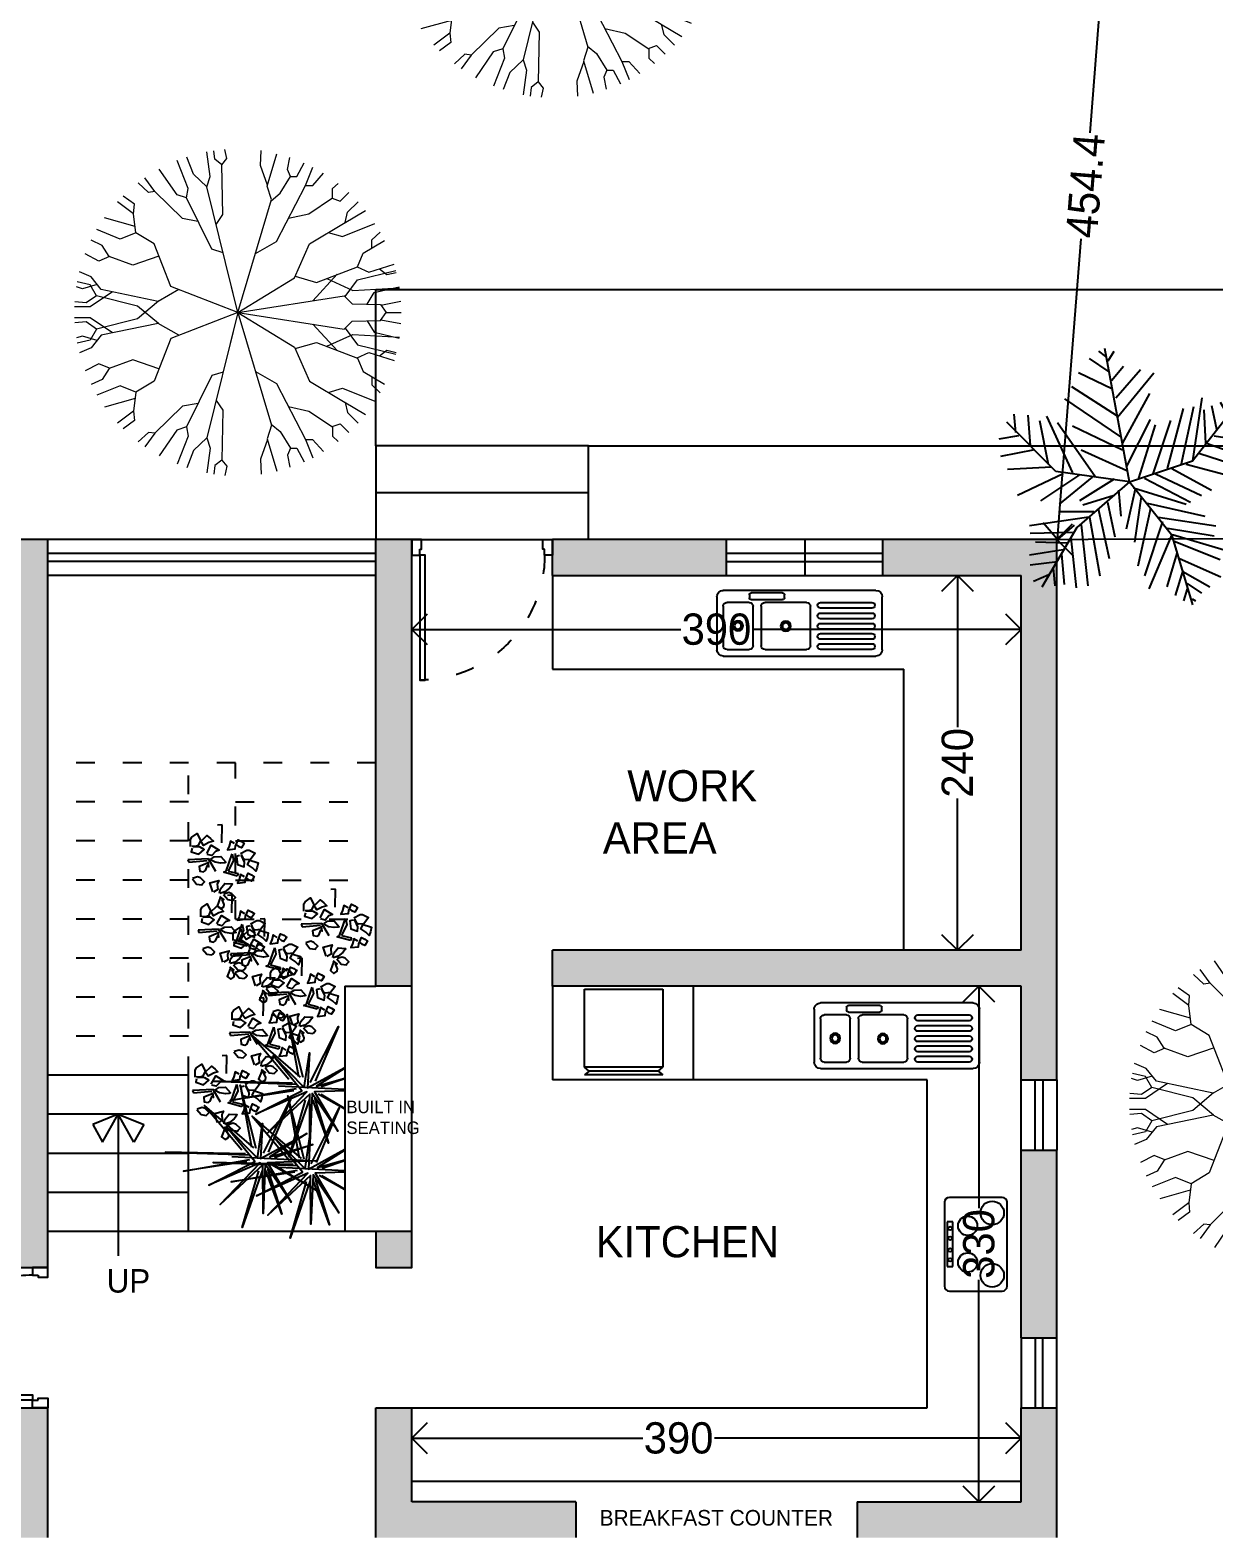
# Model space of a CAD drawing. Header units: inches. Extents: x -706 to 45253, y -3984 to 13819.
# Drawn here: x 21003 to 21761, y 7050 to 8011 of the extents above; entities that cross this region are included whole.
import ezdxf

# ---------------------------------------------------------------- set-up
doc = ezdxf.new("R2010")
doc.units = ezdxf.units.IN
doc.header["$PDMODE"] = 99
doc.header["$PDSIZE"] = 0.2
doc.linetypes.add('ACAD_ISO03W100', pattern=[30, 12, -18])
for name, color, linetype in [('BC-GREYCOLOR @ 1', 8, 'Continuous'), ('BC-Hatch', 8, 'Continuous'), ('BC-JOINARY', 27, 'Continuous'), ('BC-WALLS', 1, 'Continuous'), ('BC-WHITECOLOR', 7, 'Continuous'), ('FUR', 8, 'Continuous'), ('LANDSCAPE', 86, 'Continuous'), ('WALL', 1, 'Continuous')]:
    doc.layers.add(name, color=color, linetype=linetype)
doc.styles.add('ATTR', font='romans.shx', dxfattribs={"width": 0.8, "height": 0.7})
doc.styles.add('BC-1IN100-1', font='FreeSans.ttf', dxfattribs={"height": 20})
doc.styles.add('style2', font='FreeSans.ttf')
doc.dimstyles.new('BC-1IN100-1', dxfattribs={"dimtxt": 20, "dimasz": 20, "dimexe": 0.18, "dimexo": 0.0625, "dimgap": 1, "dimtad": 0, "dimtoh": 1, "dimdec": 1, "dimzin": 12, "dimdsep": 46, "dimtxsty": 'BC-1IN100-1', "dimblk": 'OPEN90', "dimcen": 0.09, "dimse1": 1, "dimse2": 1, "dimclrd": 256, "dimclre": 256, "dimclrt": 7, "dimadec": 0, "dimazin": 0, "dimtfac": 1, "dimtdec": 1, "dimtofl": 0, "dimtmove": 1, "dimatfit": 3, "dimldrblk": 'OPEN90', "dimfxl": 0, "dimtolj": 1, "dimtzin": 0, "dimlwd": -1, "dimarcsym": 0})

# ---------------------------------------------------------------- blocks, each defined once
blk = doc.blocks.new('PALM')
for p, q in [((-8.737, 47.138), (-17.069, 52.711)), ((-10.186, 53.64), (-13.084, 55.962)), ((0, 0), (-10.5, 57)), ((-9.099, 51.782), (-6.563, 55.962)), ((-7.288, 39.707), (-21.778, 46.673)), ((-7.65, 43.423), (-2.578, 49.46)), ((-5.839, 35.992), (4.667, 48.067)), ((-5.114, 27.632), (10.463, 46.673)), ((-5.114, 28.097), (-24.676, 40.636)), ((-3.665, 19.273), (-27.574, 35.527)), ((-2.941, 16.486), (8.652, 37.85)), ((22.055, 7.198), (27.489, 32.277)), ((27, 9), (48, 36)), ((27.127, 9.056), (31.112, 35.992)), ((35.096, 32.741), (37.27, 22.524)), ((38.719, 34.134), (41.979, 28.561)), ((44.153, 36.456), (45.239, 32.741)), ((-48.585, 21.131), (-49.309, 29.026)), ((-43.513, 28.561), (-42.427, 15.558)), ((-38.442, 26.239), (-34.819, 7.663)), ((-35.544, 28.097), (-24.314, 3.947)), ((-1.129, 6.734), (9.014, 26.704)), ((10.101, 3.483), (17.708, 26.239)), ((16.259, 5.805), (23.142, 31.348)), ((31.836, 30.883), (32.561, 16.486)), ((40.53, 25.775), (48.862, 24.846)), ((43.791, 29.954), (51.036, 30.883)), ((-47.498, 19.737), (-55.83, 18.344)), ((-31.5, 4.5), (-52.5, 25.5)), ((-14.533, 2.09), (-30.834, 25.31)), ((-24.314, 23.917), (-2.941, 13.7)), ((3.942, 1.625), (11.187, 24.381)), ((36.183, 19.737), (48.137, 17.88)), ((-40.615, 13.7), (-55.105, 10.913)), ((-20.691, 13.7), (-1.129, 4.876)), ((33.285, 16.486), (48.862, 10.913)), ((0, 0), (27, 9)), ((24.229, 7.663), (46.688, 1.625)), ((29.662, 12.307), (48.137, 6.269)), ((-33.37, 6.269), (-52.207, 5.34)), ((-28.299, 3.483), (-47.86, -5.805)), ((-21.416, 3.018), (-38.079, -8.128)), ((0, 0), (-31.5, 4.5)), ((-15.982, 2.09), (-30.11, -9.521)), ((0, 0), (-22.5, -19.5)), ((-6.563, 1.161), (-21.416, -8.128)), ((0, 0), (18, -22.5)), ((6.478, 1.625), (26.04, -8.592)), ((11.187, 3.483), (30.749, -5.805)), ((18.07, 5.805), (35.096, -3.483)), ((-6.563, -5.805), (-19.967, -9.985)), ((-4.752, -3.483), (-3.665, -14.629)), ((2.493, -3.019), (-1.491, -20.202)), ((1.769, -2.555), (24.229, -9.521)), ((5.029, -6.27), (2.131, -25.775)), ((-15.257, -12.772), (-30.11, -12.772)), ((-13.446, -11.378), (-8.737, -32.741)), ((-9.461, -8.592), (-6.201, -23.453)), ((9.014, -11.378), (3.58, -35.992)), ((7.565, -9.056), (32.198, -14.629)), ((-17.431, -15.094), (-42.789, -18.809)), ((-20.691, -18.345), (-17.793, -44.352)), ((-17.069, -15.094), (-12.721, -40.172)), ((14.085, -16.951), (6.478, -40.172)), ((12.274, -15.094), (36.907, -18.809)), ((-24.314, -21.596), (-42.427, -22.06)), ((-22.5, -19.5), (-37.5, -45)), ((-25.038, -23.918), (-22.865, -45.281)), ((18.07, -22.524), (8.289, -45.745)), ((16.259, -19.738), (36.183, -22.989)), ((18, -22.5), (27, -52.5)), ((18.433, -22.524), (40.53, -29.026)), ((19.157, -25.311), (38.719, -33.206)), ((-28.299, -29.026), (-42.789, -31.348)), ((-26.849, -26.24), (-40.253, -25.775)), ((-29.023, -30.884), (-27.936, -43.887)), ((20.244, -30.419), (15.897, -44.816)), ((-30.834, -34.135), (-42.427, -35.528)), ((-32.646, -36.921), (-31.921, -44.352)), ((22.78, -37.85), (19.519, -48.532)), ((21.331, -32.741), (39.081, -40.636)), ((22.78, -38.314), (34.372, -44.816)), ((-34.457, -39.708), (-40.978, -42.494)), ((24.591, -43.423), (30.749, -47.603)), ((24.591, -45.745), (23.142, -50.854)), ((26.764, -49.925), (28.213, -50.854))]:
    blk.add_line(p, q)
at = {"style": 'ATTR', "width": 0.8, "flags": 9}
blk.add_attdef('ESTCODE', (0, 0), '', height=0.7, dxfattribs=at)
blk = doc.blocks.new('A$C1966232F')
at = {"layer": 'LANDSCAPE', "xscale": 0.8, "yscale": 0.8, "zscale": 0.8}
blk.add_blockref('PALM', (44.66, 42), dxfattribs=at)
blk = doc.blocks.new('COCONUT_TREE')
at = {"xscale": 0.1560000000000001, "yscale": 0.156, "zscale": 0.1560000000000001, "rotation": 6.926260669370794}
blk.add_blockref('A$C1966232F', (-6.038, -7.298), dxfattribs=at)
blk = doc.blocks.new('BC-TREE-1')
at = {"color": 56, "linetype": 'Continuous', "lineweight": 20}
for p, q in [((-0.3457, 0.9125), (-0.3879, 0.9718)), ((-0.2679, 0.8459), (-0.33, 0.9929)), ((-0.143, 0.8647), (-0.1712, 1.0322)), ((-0.1549, 0.9357), (-0.1124, 0.9778)), ((-0.103, 0.7879), (-0.1296, 1.0383)), ((-0.1124, 0.9778), (-0.1181, 1.0397)), ((-0.0413, 0.749), (-0.018, 1.0462)), ((-0.0086, 0.8822), (-0.0244, 1.0461)), ((0.0759, 0.9142), (0.069, 1.0441)), ((0.1267, 0.9404), (0.1398, 1.037)), ((0.1274, 0.9403), (0.1404, 1.0369)), ((0.1694, 0.9016), (0.2105, 1.0249)), ((0.2386, 0.7112), (0.2949, 1.0039)), ((0.2424, 0.8483), (0.3011, 1.0021)), ((0.3084, 0.7324), (0.4005, 0.9667)), ((0.3679, 0.9129), (0.3898, 0.971)), ((-0.4761, 0.7508), (-0.5382, 0.8973)), ((-0.3907, 0.73), (-0.4463, 0.9464)), ((-0.2935, 0.9065), (-0.3457, 0.9125)), ((0.058, 0.8273), (-0.0086, 0.8822)), ((0.0426, 0.7326), (0.0719, 0.9121)), ((0.0719, 0.9121), (0.1267, 0.9404)), ((0.1727, 0.8985), (0.1274, 0.9403)), ((0.1534, 0.7176), (0.1727, 0.8985)), ((0.3673, 0.7957), (0.439, 0.9498)), ((0.3977, 0.861), (0.3679, 0.9129)), ((0.4828, 0.7445), (0.5816, 0.8698)), ((-0.1225, 0.5256), (-0.1875, 0.7994)), ((-0.1867, 0.7958), (-0.143, 0.8647)), ((-0.0086, 0.6936), (-0.103, 0.7879)), ((0.1636, 0.813), (0.2424, 0.8483)), ((0.3912, 0.7178), (0.3673, 0.7957)), ((0.5236, 0.7961), (0.5754, 0.788)), ((0.5704, 0.6001), (0.6815, 0.794)), ((0.5754, 0.788), (0.6319, 0.834)), ((-0.1388, 0.594), (-0.0413, 0.749)), ((-0.0143, 0.6893), (0.0426, 0.7326)), ((0, 0), (-0.0143, 0.6893)), ((0.1967, 0.6608), (0.1534, 0.7176)), ((0.1924, 0.6665), (0.3084, 0.7324)), ((0.2914, 0.5359), (0.2386, 0.7112)), ((0.2576, 0.4742), (0.3929, 0.7209)), ((0.3929, 0.7209), (0.4828, 0.7445)), ((0.6583, 0.5975), (0.757, 0.7223)), ((-0.0101, 0.4866), (-0.1563, 0.6639)), ((0, 0), (0.1967, 0.6608)), ((0.1389, 0.4665), (0.3268, 0.5986)), ((0.4969, 0.396), (0.6626, 0.603)), ((0.5847, 0.5056), (0.5704, 0.6001)), ((0.6626, 0.603), (0.7298, 0.6092)), ((0.7298, 0.6092), (0.8054, 0.668)), ((0.7938, 0.5547), (0.8562, 0.6015)), ((-0.1806, 0.3951), (-0.1225, 0.5256)), ((0.6866, 0.3653), (0.8071, 0.5019)), ((0.8052, 0.4998), (0.7938, 0.5547)), ((0.8071, 0.5019), (0.8672, 0.4938)), ((0.8672, 0.4938), (0.9044, 0.5262)), ((0.279, 0.333), (0.2576, 0.4742)), ((0.2687, 0.33), (0.4969, 0.396)), ((0.8703, 0.3659), (0.9566, 0.424)), ((0, 0), (0.2687, 0.33)), ((0.4836, 0.1838), (0.8642, 0.3209)), ((0.641, 0.2405), (0.6866, 0.3653)), ((0.8642, 0.3209), (0.8703, 0.3659)), ((0.8642, 0.3209), (0.9858, 0.3506)), ((0.9119, 0.2584), (1.0048, 0.2919)), ((0.7925, 0.1675), (0.9065, 0.2184)), ((0.9065, 0.2184), (0.9119, 0.2584)), ((0.9065, 0.2184), (0.9489, 0.1922)), ((0.9489, 0.1922), (1.0275, 0.1974)), ((0, 0), (0.7446, 0.1179)), ((0.3892, 0.0616), (0.4836, 0.1838)), ((0.7373, 0.1167), (0.7925, 0.1675)), ((0.7446, 0.1179), (0.8266, 0.0776)), ((0.8266, 0.0776), (1.0403, 0.1119)), ((0, 0), (0.7697, -0.3034)), ((0.8326, 0.0786), (0.9509, 0.0187)), ((0.9509, 0.0187), (1.0463, 0.0087)), ((0.6079, -0.1796), (0.9228, -0.2272)), ((0.9228, -0.2272), (0.9669, -0.2026)), ((0.9228, -0.2272), (0.9518, -0.277)), ((0.9518, -0.277), (1.0053, -0.29)), ((0.9669, -0.2026), (1.0227, -0.2213)), ((0.7697, -0.3034), (0.8375, -0.2922)), ((0.7697, -0.3034), (0.8384, -0.3993)), ((0.8375, -0.2922), (0.9914, -0.3346)), ((0.8384, -0.3993), (0.9413, -0.4568))]:
    blk.add_line(p, q, dxfattribs=at)
at = {"color": 68, "linetype": 'Continuous', "lineweight": 20}
for p, q in [((-0.6182, 0.7454), (-0.6659, 0.8071)), ((-0.542, 0.781), (-0.5992, 0.8578)), ((-0.4789, 0.7572), (-0.542, 0.781)), ((-0.1875, 0.7994), (-0.2679, 0.8459)), ((-0.7051, 0.7062), (-0.7324, 0.7473)), ((-0.645, 0.6981), (-0.7051, 0.7062)), ((-0.5651, 0.5344), (-0.645, 0.6981)), ((-0.6437, 0.6956), (-0.6182, 0.7454)), ((-0.374, 0.5137), (-0.4789, 0.7572)), ((-0.4295, 0.6426), (-0.3907, 0.73)), ((-0.7481, 0.5387), (-0.8574, 0.5997)), ((-0.742, 0.5838), (-0.8097, 0.6627)), ((-0.7481, 0.5387), (-0.742, 0.5838)), ((-0.8106, 0.4911), (-0.8913, 0.548)), ((-0.8161, 0.4511), (-0.8106, 0.4911)), ((-0.4175, 0.3055), (-0.7481, 0.5387)), ((-0.5542, 0.402), (-0.5651, 0.5344)), ((-0.1715, 0.3895), (-0.374, 0.5137)), ((-0.8638, 0.4372), (-0.9383, 0.463)), ((-0.8161, 0.4511), (-0.8638, 0.4372)), ((-0.7196, 0.3718), (-0.8161, 0.4511)), ((0, 0), (-0.1715, 0.3895)), ((-0.7763, 0.2942), (-0.9734, 0.3839)), ((-0.7819, 0.2967), (-0.9119, 0.2704)), ((-0.6866, 0.3112), (-0.7763, 0.2942)), ((-0.6799, 0.3082), (-0.7196, 0.3718)), ((0, 0), (-0.6866, 0.3112)), ((-0.3589, 0.1627), (-0.4175, 0.3055)), ((-0.9119, 0.2704), (-1.0065, 0.286)), ((-0.986, 0.0612), (-1.0447, 0.058)), ((-0.95, 0.0258), (-0.9912, -0.0145)), ((-0.95, 0.0258), (-0.986, 0.0612)), ((-0.6338, -0.0118), (-0.95, 0.0258)), ((0, 0), (-0.8226, -0.0882)), ((0, 0), (-0.2496, -0.0273)), ((0, 0), (-0.2226, -0.4038)), ((0, 0), (0.2335, -0.0925)), ((0, 0), (0.1074, -0.4483)), ((-0.9912, -0.0145), (-1.0463, -0.0128)), ((-0.885, -0.0594), (-1.0446, -0.0595)), ((-0.8226, -0.0882), (-0.9143, -0.1625)), ((-0.8226, -0.0882), (-0.885, -0.0594)), ((-0.5764, -0.0618), (-0.6338, -0.0118)), ((-0.3911, -0.042), (-0.4228, -0.1117)), ((-0.9143, -0.1625), (-1.0288, -0.1907)), ((-0.4228, -0.1117), (-0.7701, -0.2279)), ((-0.6114, -0.1748), (-0.6432, -0.2705)), ((0.3659, -0.1442), (0.378, -0.2199)), ((0.5394, -0.2126), (0.6079, -0.1796)), ((-0.8288, -0.2097), (-1.0149, -0.2545)), ((-0.7982, -0.2852), (-0.9767, -0.3754)), ((-0.6432, -0.2705), (-0.8372, -0.4226)), ((-0.7701, -0.2279), (-0.8288, -0.2097)), ((-0.7701, -0.2279), (-0.7982, -0.2852)), ((0.378, -0.2199), (0.682, -0.424)), ((-0.1954, -0.3545), (-0.1382, -0.4967)), ((0.5431, -0.3307), (0.5484, -0.4315)), ((-0.8372, -0.4226), (-0.9327, -0.4741)), ((-0.8376, -0.4634), (-0.9073, -0.5211)), ((-0.8372, -0.4226), (-0.8376, -0.4634)), ((-0.5073, -0.4723), (-0.5929, -0.5779)), ((-0.2226, -0.4038), (-0.5073, -0.4723)), ((-0.4251, -0.4525), (-0.3903, -0.6257)), ((0.0943, -0.3937), (0.0014, -0.5156)), ((0.1074, -0.4483), (0.3637, -0.59)), ((0.5484, -0.4315), (0.695, -0.6296)), ((0.682, -0.424), (0.7435, -0.4221)), ((0.682, -0.424), (0.6939, -0.4868)), ((0.7435, -0.4221), (0.911, -0.5147)), ((-0.7746, -0.5636), (-0.8365, -0.6286)), ((-0.7152, -0.5767), (-0.8054, -0.668)), ((-0.7152, -0.5767), (-0.7746, -0.5636)), ((-0.5929, -0.5779), (-0.7152, -0.5767)), ((-0.1382, -0.4967), (-0.262, -0.8469)), ((-0.1391, -0.4944), (-0.0456, -0.6417)), ((0.003, -0.5136), (-0.1263, -0.6308)), ((0.0014, -0.5156), (0.0279, -0.8861)), ((0.2897, -0.5491), (0.2102, -0.7068)), ((0.6939, -0.4868), (0.8421, -0.6211)), ((-0.6337, -0.5775), (-0.7144, -0.7645)), ((-0.5929, -0.5779), (-0.5664, -0.6835)), ((-0.3903, -0.6257), (-0.4656, -0.7684)), ((-0.1263, -0.6308), (-0.2266, -0.8823)), ((-0.0456, -0.6417), (-0.0156, -0.9108)), ((0.3637, -0.59), (0.4183, -0.7146)), ((0.695, -0.6296), (0.6846, -0.669)), ((0.6846, -0.669), (0.7365, -0.7432)), ((0.695, -0.6296), (0.7735, -0.7047)), ((-0.5664, -0.6835), (-0.6459, -0.8232)), ((-0.4656, -0.7684), (-0.5419, -0.804)), ((-0.4642, -0.7658), (-0.4444, -0.8375)), ((0.2102, -0.7068), (0.245, -0.8644)), ((0.4183, -0.7146), (0.3647, -0.8093)), ((0.4183, -0.7146), (0.5365, -0.7458)), ((0.4577, -0.725), (0.4859, -0.9267)), ((0.5365, -0.7458), (0.5973, -0.7489)), ((0.5365, -0.7458), (0.5993, -0.8577)), ((0.5973, -0.7489), (0.6397, -0.828)), ((-0.5419, -0.804), (-0.5832, -0.8687)), ((-0.4444, -0.8375), (-0.5018, -0.9181)), ((-0.262, -0.8469), (-0.351, -0.9011)), ((-0.2376, -0.7777), (-0.1613, -0.9319)), ((0.0227, -0.8129), (-0.0918, -0.9412)), ((0.2444, -0.8615), (0.2062, -0.9254)), ((0.245, -0.8644), (0.3091, -0.919)), ((0.3647, -0.8093), (0.4043, -0.9651)), ((-0.351, -0.9011), (-0.3929, -0.9698)), ((-0.3022, -0.9128), (-0.3324, -0.9921)), ((-0.2266, -0.8823), (-0.3022, -0.9128)), ((-0.2984, -0.8691), (-0.2833, -0.9663)), ((-0.2266, -0.8823), (-0.1903, -0.9534)), ((-0.1903, -0.9534), (-0.2061, -1.0258)), ((-0.1613, -0.9319), (-0.1754, -1.0315)), ((-0.0918, -0.9412), (-0.1046, -1.0411)), ((-0.0156, -0.9108), (-0.0695, -0.9697)), ((-0.0156, -0.9108), (0.0491, -0.9603)), ((0.0571, -0.9171), (0.0167, -1.0069)), ((0.0279, -0.8861), (0.0992, -0.962)), ((0.0491, -0.9603), (0.0572, -1.0448)), ((0.2062, -0.9254), (0.2402, -1.0184)), ((0.3091, -0.919), (0.3318, -0.9923)), ((-0.2833, -0.9663), (-0.3003, -1.0023)), ((-0.0695, -0.9697), (-0.0735, -1.0438)), ((0.0167, -1.0069), (0.0236, -1.0461)), ((0.0992, -0.962), (0.1215, -1.0393))]:
    blk.add_line(p, q, dxfattribs=at)
blk = doc.blocks.new('GOBIND DOOR 7')
at = {"layer": 'BC-Hatch', "linetype": 'ACAD_ISO03W100'}
blk.add_arc((33263.53, 16175.5), 80, 0, 90, dxfattribs=at)
at = {"layer": 'BC-JOINARY'}
blk.add_lwpolyline([(33263.53, 16175.5), (33263.53, 16255.5), (33267.03, 16255.5), (33267.03, 16175.5)], close=True, dxfattribs=at)
for points in [[(33263.53, 16171.7), (33264.78, 16171.7), (33264.78, 16165.5), (33258.53, 16165.5), (33258.53, 16175.5), (33263.53, 16175.5), (33263.53, 16171.7)], [(33343.53, 16171.7), (33342.28, 16171.7), (33342.28, 16165.5), (33348.53, 16165.5), (33348.53, 16175.5), (33343.53, 16175.5), (33343.53, 16171.7)]]:
    blk.add_lwpolyline(points, dxfattribs=at)
blk = doc.blocks.new('_Open90')
at = {"color": 0, "linetype": 'ByBlock', "lineweight": -2}
for p, q in [((-0.5, 0.5), (0, 0)), ((0, 0), (-1, 0)), ((0, 0), (-0.5, -0.5))]:
    blk.add_line(p, q, dxfattribs=at)
blk = doc.blocks.new('*D515')
at = {"layer": 'BC-Hatch'}
for p, q in [((960.02, 1934.71), (1087.88, 1934.71)), ((1310.02, 1934.71), (1133.7, 1934.71))]:
    blk.add_line(p, q, dxfattribs=at)
at = {"layer": 'Defpoints', "color": 0}
for p in [(1330.02, 1934.71), (940.02, 1894), (1330.02, 1894)]:
    blk.add_point(p, dxfattribs=at)
at = {"layer": 'BC-Hatch', "xscale": 20, "yscale": 20, "zscale": 20, "rotation": 180}
blk.add_blockref('_Open90', (940.02, 1934.71), dxfattribs=at)
at = {"layer": 'BC-Hatch', "xscale": 20, "yscale": 20, "zscale": 20}
blk.add_blockref('_Open90', (1330.02, 1934.71), dxfattribs=at)
at = {"layer": 'BC-Hatch', "color": 7, "insert": (1110.79, 1934.71), "char_height": 20, "attachment_point": 5, "style": 'BC-1IN100-1'}
blk.add_mtext('\\A1;390', dxfattribs=at)
blk = doc.blocks.new('*D516')
at = {"layer": 'BC-Hatch'}
for p, q in [((1303.09, 2204), (1303.09, 2081.91)), ((1303.09, 1914), (1303.09, 2036.09))]:
    blk.add_line(p, q, dxfattribs=at)
at = {"layer": 'Defpoints', "color": 0}
for p in [(1303.09, 2224), (1330.02, 2224), (1330.02, 1894)]:
    blk.add_point(p, dxfattribs=at)
at = {"layer": 'BC-Hatch', "xscale": 20, "yscale": 20, "zscale": 20}
for p, rotation in [((1303.09, 2224), 90), ((1303.09, 1894), 270)]:
    blk.add_blockref('_Open90', p, dxfattribs=dict(at, rotation=rotation))
at = {"layer": 'BC-Hatch', "color": 7, "insert": (1303.09, 2059), "char_height": 20, "attachment_point": 5, "rotation": 90, "style": 'BC-1IN100-1'}
blk.add_mtext('\\A1;330', dxfattribs=at)
blk = doc.blocks.new('TREE 2 MNS')
at = {"color": 66}
for points in [[(-15874.2, 11967.2), (-15930.3, 12079.4), (-15883.7, 11969.6)], [(-15859.8, 11976.8), (-15827.5, 12103.3), (-15850.3, 11979.2)], [(-15854.6, 11978), (-15756.1, 12062.9), (-15830.9, 11974.1)], [(-15838.3, 11966), (-15678.2, 11969.6), (-15845.5, 11963.7)], [(-15894.8, 11944), (-15983.1, 11891.4), (-15889.9, 11944)], [(-15841.1, 11950.5), (-15713.9, 11931.4), (-15846.6, 11954.9)]]:
    blk.add_lwpolyline(points, dxfattribs=at)
at = {"color": 86}
for points in [[(-15810.5, 11960.7), (-15979.4, 11951.9), (-15882.2, 11948.3), (-15929.4, 11869.5), (-15877.8, 11945.1), (-15873.5, 11846.5), (-15872.9, 11944), (-15787.4, 11864.6), (-15867.4, 11948.3), (-15764.9, 11903.4), (-15857, 11950.5), (-15799.5, 12020.6), (-15862, 11957.1), (-15872.4, 12026.6), (-15868.5, 11956.6), (-15960.6, 12006.9), (-15886.6, 11959.8), (-15973.2, 11984.5), (-15895.9, 11958.2)], [(-15882.2, 11936.3), (-15910.7, 11845.4), (-15878.9, 11932.5)], [(-15872.4, 11934.1), (-15831.8, 11818.6), (-15864.7, 11931.9)]]:
    blk.add_lwpolyline(points, dxfattribs=at)
blk = doc.blocks.new('A$C18291425')
at = {"color": 66}
for p, q in [((43.8, 107.8), (37.9, 107.3)), ((49.1, 48.6), (56.6, 70.5)), ((58.2, 62.5), (51.3, 48.6)), ((56.6, 70.5), (58.2, 62.5)), ((45.4, 47), (49.1, 48.6)), ((63, 42.2), (45.4, 47)), ((51.3, 48.6), (64.1, 45.4)), ((64.1, 45.4), (63, 42.2))]:
    blk.add_line(p, q, dxfattribs=at)
at = {"color": 86}
for p, q in [((43.3, 84.9), (43.8, 107.8)), ((26.2, 64.1), (0, 63)), ((0, 63), (1.1, 59.8)), ((1.1, 59.8), (24.6, 61.9)), ((24.6, 61.9), (24.6, 61.9)), ((35.8, 48.1), (26.2, 64.1))]:
    blk.add_line(p, q, dxfattribs=at)
for points in [[(3.4, 79.9), (3.4, 89), (4.9, 91.8), (11.8, 96.6), (16, 87.7), (13.2, 81.3), (10.1, 80), (4.8, 80.3)], [(15.5, 85.5), (24.3, 94.1), (29, 90.4), (32.5, 86.7), (26.7, 85), (19.9, 81.3), (17.6, 85), (16, 86.5)], [(59.8, 83.8), (54.5, 87), (52.9, 80.6), (50.7, 75.8), (60.4, 76.9), (60.9, 80.6), (64.1, 88.6), (68.4, 86.5), (70.5, 84.9), (72.1, 84.3), (68.4, 78.5), (65.7, 79.5), (62, 82.7)], [(26.2, 59.3), (14.4, 54.5), (15, 48.6), (19.8, 47.5), (22.4, 49.1), (25.1, 55.5), (26.7, 53.9), (26.2, 57.7), (25.6, 60.3)], [(67.3, 71), (75.3, 75.3), (78.5, 75.3), (86, 71.5), (80.1, 63.5), (73.2, 63), (70.5, 65.1), (68.4, 69.9)], [(78, 63), (89.7, 59.3), (88.7, 53.4), (87.1, 48.6), (82.8, 52.9), (76.4, 57.1), (78.5, 60.9), (79.1, 63)], [(72.6, 41.1), (67.3, 44.3), (65.7, 37.9), (63.6, 33.1), (73.2, 34.2), (73.7, 37.9), (76.9, 45.9), (81.2, 43.8), (83.3, 42.2), (84.9, 41.7), (81.2, 35.8), (78.5, 36.9), (74.8, 40.1)], [(41.8, 15.5), (37.2, 3.7), (41.8, 0), (45.9, 2.8), (46.5, 5.8), (43.7, 12.1), (46, 12.2), (42.9, 14.4), (40.6, 15.8)]]:
    blk.add_lwpolyline(points, dxfattribs=at)
at = {"color": 66}
for points in [[(5.2, 77.7), (4.2, 73.4), (13.9, 70.1), (20.7, 76.1), (15.8, 79.3), (6.3, 79.6)], [(24, 71), (29.9, 81.7), (40.1, 75.3), (35.3, 73.7), (30.4, 68.3), (24.6, 69.9)], [(28.8, 63.5), (33.7, 66.7), (42.2, 67.3), (48.6, 59.8), (47, 59.3), (42.2, 58.7), (34.7, 59.8), (28.8, 63)], [(66.2, 68.3), (62, 67.3), (63.6, 57.1), (72.1, 53.9), (72.6, 59.8), (68.4, 68.3)], [(5.7, 38.7), (11.1, 32), (17.6, 31.1), (18.7, 32.2), (21.2, 34.9), (16.2, 39.7), (12.4, 41.1), (6, 39.1)], [(31.8, 22), (28.1, 33.6), (39.7, 36.6), (37.6, 32), (38.1, 24.8), (32.9, 21.7)], [(40.5, 20.4), (41.5, 26), (47, 32.6), (56.8, 32.1), (56.1, 30.6), (53.2, 26.7), (47.3, 22), (40.9, 20)], [(45.5, 18.6), (50.9, 12), (57.4, 11), (58.5, 12.2), (61, 14.9), (56, 19.6), (52.2, 21), (45.8, 19)]]:
    blk.add_lwpolyline(points, dxfattribs=at)
blk = doc.blocks.new('*D532')
at = {"layer": 'BC-Hatch'}
for p, q in [((1289.34, 2467), (1289.34, 2389.88)), ((1289.34, 2267), (1289.34, 2344.12))]:
    blk.add_line(p, q, dxfattribs=at)
at = {"layer": 'Defpoints', "color": 0}
for p in [(1289.34, 2487), (1330.02, 2487), (1330.02, 2247)]:
    blk.add_point(p, dxfattribs=at)
at = {"layer": 'BC-Hatch', "xscale": 20, "yscale": 20, "zscale": 20}
for p, rotation in [((1289.34, 2487), 90), ((1289.34, 2247), 270)]:
    blk.add_blockref('_Open90', p, dxfattribs=dict(at, rotation=rotation))
at = {"layer": 'BC-Hatch', "color": 7, "insert": (1289.34, 2367), "char_height": 20, "attachment_point": 5, "rotation": 90, "style": 'BC-1IN100-1'}
blk.add_mtext('\\A1;240', dxfattribs=at)
blk = doc.blocks.new('*D533')
at = {"layer": 'BC-Hatch'}
for p, q in [((960.02, 2452.47), (1112.11, 2452.47)), ((1310.02, 2452.47), (1157.93, 2452.47))]:
    blk.add_line(p, q, dxfattribs=at)
at = {"layer": 'Defpoints', "color": 0}
for p in [(1330.02, 2487), (940.02, 2452.47), (940.02, 2382)]:
    blk.add_point(p, dxfattribs=at)
at = {"layer": 'BC-Hatch', "xscale": 20, "yscale": 20, "zscale": 20, "rotation": 180}
blk.add_blockref('_Open90', (940.02, 2452.47), dxfattribs=at)
at = {"layer": 'BC-Hatch', "xscale": 20, "yscale": 20, "zscale": 20}
blk.add_blockref('_Open90', (1330.02, 2452.47), dxfattribs=at)
at = {"layer": 'BC-Hatch', "color": 7, "insert": (1135.02, 2452.47), "char_height": 20, "attachment_point": 5, "style": 'BC-1IN100-1'}
blk.add_mtext('\\A1;390', dxfattribs=at)
blk = doc.blocks.new('A$C3A7B1A8D')
at = {"layer": 'FUR'}
for p, q in [((36.91, 59.99), (3.15, 59.99)), ((0, 56.84), (0, 3.15)), ((40.06, 3.15), (40.06, 56.84)), ((5.34, 44.39), (1.78, 44.39)), ((1.78, 44.39), (1.78, 15.69)), ((5.34, 15.69), (5.34, 44.39)), ((1.78, 15.69), (5.34, 15.69)), ((3.15, 0), (36.91, 0))]:
    blk.add_line(p, q, dxfattribs=at)
for centre, radius in [((30.54, 50.03), 7.51), ((3.56, 40.09), 1.17), ((14.83, 41.78), 6.17), ((3.55, 33.82), 1.17), ((3.55, 26.26), 1.17), ((3.56, 19.99), 1.17), ((14.83, 18.3), 6.17), ((30.54, 10.06), 7.51)]:
    blk.add_circle(centre, radius, dxfattribs=at)
for centre, start, end in [((3.15, 56.84), 90, 180), ((36.91, 56.84), 0, 90), ((3.15, 3.15), 180, 270), ((36.91, 3.15), 270, 0)]:
    blk.add_arc(centre, 3.15, start, end, dxfattribs=at)
blk = doc.blocks.new('A$C64C66722')
at = {"layer": 'FUR'}
for p, q in [((4.02, 105.78), (37.95, 105.78)), ((0, 4.02), (0, 101.77)), ((4.16, 99.26), (4.16, 66.32)), ((7.86, 66.32), (7.86, 99.26)), ((10.74, 99.26), (10.74, 66.32)), ((14.44, 66.32), (14.44, 99.26)), ((17.22, 99.26), (17.22, 66.32)), ((20.92, 66.32), (20.92, 99.26)), ((23.84, 99.26), (23.84, 66.32)), ((27.54, 66.32), (27.54, 99.26)), ((30.61, 99.26), (30.61, 66.32)), ((34.31, 66.32), (34.31, 99.26)), ((41.96, 101.77), (41.96, 4.02)), ((6.63, 59.79), (31.85, 59.79)), ((4.16, 30.76), (4.16, 57.33)), ((34.31, 57.33), (34.31, 30.76)), ((36.11, 21.95), (36.11, 42.06)), ((37.31, 43.26), (39.19, 43.26)), ((40.39, 42.06), (40.39, 21.95)), ((4.16, 6.46), (4.16, 20.65)), ((31.85, 28.29), (6.63, 28.29)), ((6.63, 23.12), (31.85, 23.12)), ((34.31, 20.65), (34.31, 6.46)), ((39.19, 20.76), (37.31, 20.76)), ((37.95, 0), (4.02, 0)), ((31.85, 3.99), (6.63, 3.99))]:
    blk.add_line(p, q, dxfattribs=at)
for centre, radius in [((19.12, 44.04), 3.26), ((19.12, 44.04), 2.14), ((19.35, 13.44), 3.26), ((19.35, 13.44), 2.14)]:
    blk.add_circle(centre, radius, dxfattribs=at)
for centre, radius, start, end in [((4.02, 101.77), 4.02, 90, 180), ((37.95, 101.77), 4.02, 0, 90), ((6.01, 99.26), 1.85, 0, 180), ((12.59, 99.26), 1.85, 0, 180), ((19.07, 99.26), 1.85, 0, 180), ((25.69, 99.26), 1.85, 0, 180), ((32.46, 99.26), 1.85, 0, 180), ((6.01, 66.32), 1.85, 180, 0), ((6.01, 66.32), 1.85, 180, 0), ((6.63, 57.33), 2.47, 90, 180), ((12.59, 66.32), 1.85, 180, 0), ((12.59, 66.32), 1.85, 180, 0), ((19.07, 66.32), 1.85, 180, 0), ((19.07, 66.32), 1.85, 180, 0), ((25.69, 66.32), 1.85, 180, 0), ((25.69, 66.32), 1.85, 180, 0), ((32.46, 66.32), 1.85, 180, 0), ((32.46, 66.32), 1.85, 180, 0), ((31.85, 57.33), 2.47, 0, 90), ((37.31, 42.06), 1.19, 90, 180), ((39.19, 42.06), 1.19, 0, 90), ((6.63, 30.76), 2.47, 180, 270), ((31.85, 30.76), 2.47, 270, 0), ((6.63, 20.65), 2.47, 90, 180), ((31.85, 20.65), 2.47, 0, 90), ((37.31, 21.95), 1.19, 180, 270), ((39.19, 21.95), 1.19, 270, 0), ((4.02, 4.02), 4.02, 180, 270), ((6.63, 6.46), 2.47, 180, 270), ((31.85, 6.46), 2.47, 270, 0), ((37.95, 4.02), 4.02, 270, 0)]:
    blk.add_arc(centre, radius, start, end, dxfattribs=at)
blk = doc.blocks.new('A$C1482754334')
blk.add_blockref('A$C64C66722', (0, 0))
blk = doc.blocks.new('A$C1A3712BA')
at = {"layer": 'FUR'}
for p, q in [((2.5, 47, -178.95), (0, 50, -178.95)), ((0, 0, -178.95), (0, 50, -178.95)), ((2.5, 47, -178.95), (5, 50, -178.95)), ((5, 50, -178.95), (55, 50, -178.95)), ((5, 0, -178.95), (5, 50, -178.95)), ((55, 50, -178.95), (55, 0, -178.95)), ((2.5, 3, -178.95), (2.5, 47, -178.95)), ((2.5, 3, -178.95), (0, 0, -178.95)), ((2.5, 3, -178.95), (5, 0, -178.95)), ((55, 0, -178.95), (5, 0, -178.95))]:
    blk.add_line(p, q, dxfattribs=at)
blk = doc.blocks.new('A$C1184750331')
blk.add_blockref('A$C1A3712BA', (0, 0))
blk = doc.blocks.new('*D572')
at = {"layer": 'BC-Hatch'}
for p, q in [((21694.89, 8118.32), (21681.17, 7945.7)), ((21662.07, 7705.18), (21675.78, 7877.8))]:
    blk.add_line(p, q, dxfattribs=at)
at = {"layer": 'Defpoints', "color": 0}
for p in [(21696.14, 8138.28), (21696.47, 8138.26), (21660.15, 7685.27)]:
    blk.add_point(p, dxfattribs=at)
at = {"layer": 'BC-Hatch', "xscale": 20, "yscale": 20, "zscale": 20}
for p, rotation in [((21696.47, 8138.26), 85.45809357708191), ((21660.48, 7685.24), 265.4580935770819)]:
    blk.add_blockref('_Open90', p, dxfattribs=dict(at, rotation=rotation))
at = {"layer": 'BC-Hatch', "color": 7, "insert": (21678.48, 7911.75), "char_height": 20, "attachment_point": 5, "rotation": 85.45809, "style": 'BC-1IN100-1'}
blk.add_mtext('\\A1;454.4', dxfattribs=at)
blk = doc.blocks.new('*D573')
at = {"layer": 'BC-Hatch'}
for p, q in [((21680.15, 7685.39), (21959.19, 7687.05)), ((22305.74, 7689.11), (22026.7, 7687.45))]:
    blk.add_line(p, q, dxfattribs=at)
at = {"layer": 'Defpoints', "color": 0}
for p in [(21660.15, 7685.27), (22325.74, 7689.23), (22325.74, 7689.23)]:
    blk.add_point(p, dxfattribs=at)
at = {"layer": 'BC-Hatch', "xscale": 20, "yscale": 20, "zscale": 20}
for p, rotation in [((21660.15, 7685.27), 180.3404245684091), ((22325.74, 7689.23), 0.3404245684091057)]:
    blk.add_blockref('_Open90', p, dxfattribs=dict(at, rotation=rotation))
at = {"layer": 'BC-Hatch', "color": 7, "insert": (21992.94, 7687.25), "char_height": 20, "attachment_point": 5, "rotation": 0.34042, "style": 'BC-1IN100-1'}
blk.add_mtext('\\A1;665.6', dxfattribs=at)
blk = doc.blocks.new('A$C593863391')
at = {"layer": 'BC-Hatch'}
h = blk.add_hatch(color=16, dxfattribs=at)
h.paths.add_polyline_path([(1353.02, 2164), (1353.02, 2510), (1241.52, 2510), (1241.52, 2487), (1330.02, 2487), (1330.02, 2247), (1030.02, 2247), (1030.02, 2224), (1330.02, 2224), (1330.02, 2164)])
h.paths.add_polyline_path([(940.02, 2224), (940.02, 2510), (917.02, 2510), (917.02, 2224)])
h.paths.add_polyline_path([(940.02, 2044), (940.02, 2067), (917.02, 2067), (917.02, 2044)])
h.paths.add_polyline_path([(1045.02, 1871), (1045.02, 1894), (940.02, 1894), (940.02, 1954), (917.02, 1954), (917.02, 1871)])
h.paths.add_polyline_path([(1353.02, 1871), (1353.02, 1954), (1330.02, 1954), (1330.02, 1894), (1225.02, 1894), (1225.02, 1871), (1330.02, 1871)])
h.paths.add_polyline_path([(1353.02, 1999), (1353.02, 2119), (1330.02, 2119), (1330.02, 1999)])
h.paths.add_polyline_path([(1353.02, 1345), (1353.02, 1721), (1330.02, 1721), (1330.02, 1345)])
h.paths.add_polyline_path([(940.02, 1356.5, 1), (917.02, 1356.5, 1)])
h.paths.add_polyline_path([(917.02, 1709.5, 1), (940.02, 1709.5, 1)])
h.paths.add_polyline_path([(707.02, 1623), (707.02, 1721), (684.02, 1721), (684.02, 1711), (684.02, 1623)])
h.paths.add_polyline_path([(707.02, 1422.64), (707.02, 1473), (684.02, 1473), (684.02, 1368), (294.02, 1368), (294.02, 1448), (271.02, 1448), (271.02, 1345), (707.02, 1345), (707.02, 1411.63), (701.43, 1410.78), (707.02, 1411.78), (707.02, 1422.42), (689.98, 1423.03)])
h.paths.add_polyline_path([(594.02, 1698), (594.02, 1711), (594.02, 1721), (294.02, 1721), (294.02, 1751), (271.02, 1751), (271.02, 1648), (294.02, 1648), (294.02, 1709.5), (571.02, 1709.5), (571.02, 1698)])
h.paths.add_polyline_path([(579.02, 1871), (579.02, 1942.5), (684.02, 1942.5), (684.02, 1871), (707.02, 1871), (707.02, 1954), (556.02, 1954), (556.02, 1894), (376, 1894), (376, 1954), (364.5, 1954), (354.5, 1954), (353, 1954), (353, 1894), (23, 1894), (23, 2134), (353, 2134), (353, 2044), (354.5, 2044), (364.5, 2044), (376, 2044), (376, 2134), (556.02, 2134), (556.02, 2074), (579.02, 2074), (579.02, 2157), (294.02, 2157), (294.02, 2247), (271.02, 2247), (271.02, 2157), (0, 2157), (0, 1871), (271.02, 1871), (271.02, 1841), (294.02, 1841), (294.02, 1871), (534.02, 1871), (534.02, 1811), (534.76, 1811), (544.76, 1811), (545.52, 1811), (545.52, 1871)])
h.paths.add_polyline_path([(707.02, 2044), (707.02, 2510), (589.02, 2510), (589.02, 2487), (684.02, 2487), (684.02, 2044)])
h.paths.add_polyline_path([(389.02, 2487), (389.02, 2510), (271.02, 2510), (271.02, 2397), (294.02, 2397), (294.02, 2487)])
h.paths.add_polyline_path([(294.02, 1230), (294.02, 1310), (271.02, 1310), (271.02, 1230)])
h.paths.add_polyline_path([(1141.52, 2487), (1141.52, 2510), (1030.02, 2510), (1030.02, 2487)], flags=16)
for p, q in [((917.02, 2510), (707.02, 2510)), ((1241.52, 2510), (1141.52, 2510)), ((1191.52, 2510), (1191.52, 2487)), ((1241.52, 2501), (1141.52, 2501)), ((1141.52, 2496), (1241.52, 2496)), ((917.02, 2487), (707.02, 2487)), ((1141.52, 2487), (1241.52, 2487)), ((797.02, 2167), (707.02, 2167)), ((797.02, 2067), (797.02, 2167)), ((1270.02, 1954), (1270.02, 2164)), ((1330.02, 2119), (1330.02, 2164)), ((1339.02, 2119), (1339.02, 2164)), ((1344.02, 2164), (1344.02, 2119)), ((1353.02, 2164), (1353.02, 2119)), ((797.02, 2142), (707.02, 2142)), ((752.02, 2142), (735.63, 2135.55)), ((735.63, 2135.55), (741.97, 2124.06)), ((741.97, 2124.06), (752.02, 2142)), ((752.02, 2142), (752.02, 2051.48)), ((752.02, 2142), (768.41, 2135.55)), ((762.07, 2124.06), (752.02, 2142)), ((768.41, 2135.55), (762.07, 2124.06)), ((797.02, 2117), (707.02, 2117)), ((797.02, 2092), (707.02, 2092)), ((917.02, 2067), (707.02, 2067)), ((1330.02, 1999), (1330.02, 1954)), ((1339.02, 1999), (1339.02, 1954)), ((1344.02, 1954), (1344.02, 1999)), ((1353.02, 1954), (1353.02, 1999)), ((940.02, 1954), (1270.02, 1954))]:
    blk.add_line(p, q)
at = {"linetype": 'ACAD_ISO03W100'}
for p, q in [((917.02, 2367), (707.02, 2367)), ((797.02, 2167), (797.02, 2367)), ((827.02, 2267), (827.02, 2367)), ((797.02, 2342), (707.02, 2342)), ((827.02, 2342), (917.02, 2342)), ((797.02, 2317), (707.02, 2317)), ((827.02, 2317), (917.02, 2317)), ((797.02, 2292), (707.02, 2292)), ((827.02, 2292), (917.02, 2292)), ((797.02, 2267), (707.02, 2267)), ((827.02, 2267), (917.02, 2267)), ((797.02, 2242), (707.02, 2242)), ((797.02, 2217), (707.02, 2217)), ((797.02, 2192), (707.02, 2192))]:
    blk.add_line(p, q, dxfattribs=at)
at = {"color": 66}
for points in [[(870.4, 2165.46), (860.08, 2205.94), (867.34, 2166.22)], [(868.72, 2165.84), (837.21, 2193), (861.16, 2164.59)], [(874.99, 2162.4), (892.96, 2198.3), (878.05, 2163.16)], [(863.52, 2162.02), (812.28, 2163.16), (865.81, 2161.26)], [(864.42, 2157.06), (823.73, 2150.92), (866.18, 2158.46)], [(897.02, 2145.37), (880.03, 2154.95)], [(881.61, 2154.95), (897.02, 2145.78)], [(870.98, 2113.33), (860.65, 2153.82), (867.92, 2114.1)], [(875.56, 2110.28), (893.54, 2146.18), (878.62, 2111.04)], [(869.3, 2113.72), (837.79, 2140.88), (861.73, 2112.46)], [(864.09, 2109.89), (812.85, 2111.04), (866.39, 2109.13)], [(864.99, 2104.93), (824.3, 2098.8), (866.75, 2106.33)], [(897.02, 2093.57), (880.61, 2102.83)], [(882.18, 2102.83), (897.02, 2093.99)]]:
    blk.add_lwpolyline(points, dxfattribs=at)
at = {"color": 86}
for points in [[(897.02, 2157.06), (877.58, 2156.35), (892.66, 2131.13), (876.17, 2155.3), (874.77, 2123.77), (874.6, 2154.95), (847.23, 2129.55), (872.84, 2156.35), (840.04, 2141.99), (869.51, 2157.06), (851.09, 2179.48), (871.09, 2159.16), (874.42, 2181.41), (873.19, 2158.98), (897.02, 2172.02)], [(897.02, 2171.51), (878.98, 2160.03), (897.02, 2165.17)], [(897.02, 2164.63), (881.96, 2159.51)], [(854.62, 2160.32), (897.02, 2158.09)], [(874.42, 2151.8), (861.44, 2114.83), (871.96, 2151.1)], [(877.58, 2152.5), (886.7, 2123.42), (876.53, 2151.27)], [(897.02, 2104.91), (878.15, 2104.23), (893.24, 2079), (876.75, 2103.18), (875.34, 2071.64), (875.17, 2102.83), (847.8, 2077.42), (873.41, 2104.23), (840.61, 2089.86), (870.08, 2104.93), (851.66, 2127.36), (871.66, 2107.03), (874.99, 2129.28), (873.77, 2106.86), (897.02, 2119.58)], [(897.02, 2119.02), (879.55, 2107.91), (897.02, 2112.88)], [(855.19, 2108.2), (897.02, 2106)], [(897.02, 2112.31), (882.54, 2107.38)], [(874.99, 2099.67), (862.01, 2062.71), (872.54, 2098.97)], [(878.15, 2100.38), (887.27, 2071.29), (877.1, 2099.15)]]:
    blk.add_lwpolyline(points, dxfattribs=at)
at = {"layer": 'BC-Hatch'}
for p, q in [((917.02, 2501), (707.02, 2501)), ((917.02, 2496), (707.02, 2496))]:
    blk.add_line(p, q, dxfattribs=at)
at = {"layer": 'BC-WALLS'}
for p, q in [((707.02, 2510), (589.02, 2510)), ((707.02, 2044), (707.02, 2510)), ((917.02, 2224), (917.02, 2510)), ((940.02, 2510), (917.02, 2510)), ((940.02, 2224), (940.02, 2510)), ((1030.02, 2487), (1030.02, 2510)), ((1141.52, 2510), (1030.02, 2510)), ((1141.52, 2487), (1141.52, 2510)), ((1353.02, 2510), (1241.52, 2510)), ((1241.52, 2487), (1241.52, 2510)), ((1353.02, 2164), (1353.02, 2510)), ((1030.02, 2487), (1141.52, 2487)), ((1241.52, 2487), (1330.02, 2487)), ((1330.02, 2247), (1330.02, 2487)), ((1330.02, 2247), (1030.02, 2247)), ((1030.02, 2224), (1030.02, 2247)), ((940.02, 2224), (917.02, 2224)), ((940.02, 2224), (940.02, 2224)), ((1330.02, 2224), (1030.02, 2224)), ((1330.02, 2164), (1330.02, 2224)), ((1330.02, 2164), (1353.02, 2164)), ((1330.02, 2119), (1353.02, 2119)), ((1330.02, 1999), (1330.02, 2119)), ((1353.02, 1999), (1353.02, 2119)), ((684.02, 2044), (707.02, 2044)), ((1330.02, 1999), (1353.02, 1999)), ((556.02, 1954), (707.02, 1954)), ((707.02, 1871), (707.02, 1954)), ((917.02, 1871), (917.02, 1954)), ((917.02, 1954), (940.02, 1954)), ((940.02, 1894), (940.02, 1954)), ((1330.02, 1894), (1330.02, 1954)), ((1330.02, 1954), (1353.02, 1954)), ((1353.02, 1871), (1353.02, 1954)), ((1045.02, 1894), (940.02, 1894)), ((1045.02, 1894), (1045.02, 1894)), ((1045.02, 1894), (1045.02, 1871)), ((1225.02, 1894), (1225.02, 1871)), ((1225.02, 1894), (1330.02, 1894))]:
    blk.add_line(p, q, dxfattribs=at)
blk.add_lwpolyline([(917.02, 2067), (917.02, 2044), (940.02, 2044), (940.02, 2067)], close=True, dxfattribs=at)
at = {"layer": 'BC-WHITECOLOR'}
for p, q in [((1053.02, 2570), (917.02, 2570)), ((917.02, 2570), (917.02, 2510)), ((1053.02, 2510), (1053.02, 2570)), ((917.02, 2540), (1053.02, 2540)), ((940.02, 2510), (1030.02, 2510)), ((1030.02, 2487), (1030.02, 2427)), ((1030.02, 2427), (1255.02, 2427)), ((1255.02, 2367), (1255.02, 2427)), ((1255.02, 2247), (1255.02, 2367)), ((897.02, 2224), (897.02, 2067)), ((897.02, 2224), (917.02, 2224)), ((940.02, 2044), (940.02, 2224)), ((1030.02, 2224), (1030.02, 2164)), ((1120.02, 2224), (1120.02, 2164)), ((1270.02, 2164), (1030.02, 2164)), ((917.02, 2044), (940.02, 2044))]:
    blk.add_line(p, q, dxfattribs=at)
blk.add_lwpolyline([(1330.02, 1907), (1330.02, 1907), (940.02, 1907), (940.02, 1907)], dxfattribs=at)
at = {"color": 7, "xscale": 0.5, "yscale": 0.5, "zscale": 0.5}
for p in [(796.64, 2273.44), (803.11, 2228.46), (869.21, 2232.2), (823.89, 2213.34), (847.88, 2188.13), (823.24, 2162.61), (799.57, 2125.77)]:
    blk.add_blockref('A$C18291425', p, dxfattribs=at)
at = {"layer": 'BC-JOINARY', "xscale": -1, "rotation": 180}
blk.add_blockref('GOBIND DOOR 7', (-32318.51, 18675.5), dxfattribs=at)
at = {"layer": 'BC-JOINARY', "rotation": 90.00000000000001}
blk.add_blockref('GOBIND DOOR 7', (16872.52, -31304.53), dxfattribs=at)
at = {"layer": 'WALL', "xscale": -0.319999999999709, "yscale": 0.319999999999709, "zscale": 0.3200000000000001}
blk.add_blockref('TREE 2 MNS', (-4234.73, -1712.43), dxfattribs=at)
at = {"layer": 'BC-WHITECOLOR', "attachment_point": 1, "style": 'style2'}
for s, insert, char_height, width in [('{\\fFreeSans|b0|i0|c0|p18;\\W2.09892; }{\\fFreeSans|b0|i0|c0|p18;WORK }{\\fFreeSans|b0|i0|c0|p18;\\W2.09892; }{\\fFreeSans|b0|i0|c0|p18;AREA}', (1062.29, 2362.31), 20, 113.9495), ('{\\fFreeSans|b0|i0|c0|p18;BUILT IN\\PSEATING}', (898.08, 2150.72), 8, 113.9495), ('{\\fFreeSans|b0|i0|c0|p18;KITCHEN}', (1057.74, 2070.43), 20, 113.9495), ('{\\fFreeSans|b0|i0|c0|p18;UP}', (744.59, 2042.87), 15, 113.9495), ('{\\fFreeSans|b0|i0|c0|p18;BREAKFAST COUNTER}', (1060.26, 1888.69), 10, 153.9676)]:
    blk.add_mtext(s, dxfattribs=dict(at, insert=insert, char_height=char_height, width=width))
at = {"layer": 'BC-Hatch'}
dim = blk.add_linear_dim(base=(940.02, 2452.47), p1=(1330.02, 2487), p2=(940.02, 2382), dimstyle='BC-1IN100-1', dxfattribs=at)
dim.commit()
dim.dimension.update_dxf_attribs({"geometry": '*D533', "text_midpoint": (1135.02, 2452.47)})
for base, p1, p2, picture, middle in [((1289.34, 2487), (1330.02, 2247), (1330.02, 2487), '*D532', (1289.34, 2367)), ((1303.09, 2224), (1330.02, 1894), (1330.02, 2224), '*D516', (1303.09, 2059))]:
    dim = blk.add_linear_dim(base=base, p1=p1, p2=p2, angle=90, dimstyle='BC-1IN100-1', dxfattribs=at)
    dim.commit()
    dim.dimension.update_dxf_attribs({"geometry": picture, "text_midpoint": middle})
dim = blk.add_linear_dim(base=(1330.02, 1934.71), p1=(940.02, 1894), p2=(1330.02, 1894), dimstyle='BC-1IN100-1', dxfattribs=at)
dim.commit()
dim.dimension.update_dxf_attribs({"geometry": '*D515', "text_midpoint": (1110.79, 1934.71), "dimtype": 160})

msp = doc.modelspace()

# ---------------------------------------------------------------- linework, layer by layer
at = {"layer": 'BC-Hatch'}
for p, q in [((21224.15, 7845.27), (21804.04, 7845.27)), ((21224.15, 7745.27), (21224.15, 7845.27)), ((21360.15, 7745.27), (21804.04, 7745.27))]:
    msp.add_line(p, q, dxfattribs=at)

# ---------------------------------------------------------------- block references
msp.add_blockref('A$C3A7B1A8D', (21588.18, 7204.11))
at = {"layer": 'BC-GREYCOLOR @ 1', "xscale": 100, "yscale": 100, "zscale": 100, "rotation": 277.6944311683143}
for p in [(21338.23, 8072.68), (21135.7, 7830.65), (21811.29, 7323.82)]:
    msp.add_blockref('BC-TREE-1', p, dxfattribs=at)
at = {"layer": 'BC-Hatch', "xscale": -1, "rotation": 270}
for p in [(21442.48, 7610.66), (21504.73, 7346.57)]:
    msp.add_blockref('A$C1482754334', p, dxfattribs=at)
at = {"layer": 'BC-Hatch', "rotation": 90}
msp.add_blockref('A$C1184750331', (21407.75, 7342.44), dxfattribs=at)
at = {"layer": 'BC-WHITECOLOR', "xscale": 12, "yscale": 12, "zscale": 12, "rotation": 353.0737393306292}
msp.add_blockref('COCONUT_TREE', (21705.5, 7721.69), dxfattribs=at)
at = {"layer": 'BC-WHITECOLOR'}
msp.add_blockref('A$C593863391', (20307.13, 5175.27), dxfattribs=at)

# ---------------------------------------------------------------- dimensions: what is measured, and where the dimension line sits
at = {"layer": 'BC-Hatch'}
for p2, distance, picture, middle in [((21696.14, 8138.28), -0.33, '*D572', (21678.48, 7911.75)), ((22325.74, 7689.23), 0, '*D573', (21992.94, 7687.25))]:
    dim = msp.add_aligned_dim(p1=(21660.15, 7685.27), p2=p2, distance=distance, dimstyle='BC-1IN100-1', dxfattribs=at)
    dim.commit()
    dim.dimension.update_dxf_attribs({"geometry": picture, "text_midpoint": middle})

doc.saveas('drawing.dxf')
